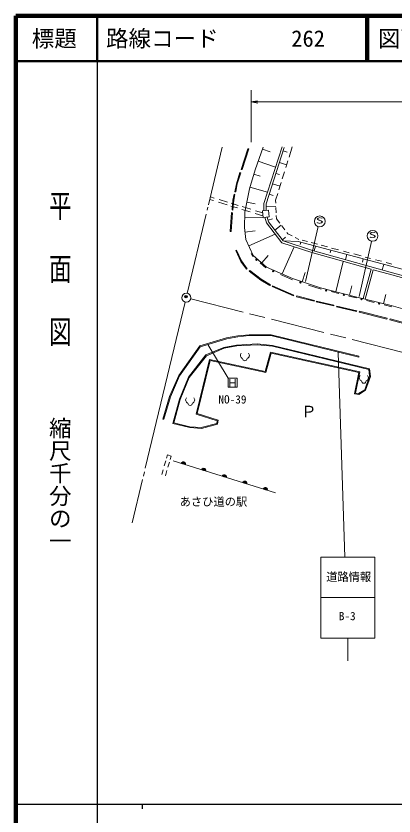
# Model space of a CAD drawing. Units: millimetres, scale not verified. Extents: x 40000 to 680000, y 20000 to 380000.
# Drawn here: x 40000 to 123963, y 202409 to 380000 of the extents above; entities that cross this region are included whole.
import ezdxf
from ezdxf.enums import TextEntityAlignment as Align

# ---------------------------------------------------------------- set-up
doc = ezdxf.new("R2010")
doc.units = ezdxf.units.MM
doc.header["$LTSCALE"] = 1000
doc.header["$PDMODE"] = 32
doc.header["$PDSIZE"] = 500
doc.linetypes.add('CHAIN', pattern=[18.5, 12, -1.5, 3.5, -1.5])
for name, color, linetype, lineweight in [('M-BGD', 7, 'Continuous', 13), ('M-BMK', 2, 'CHAIN', 13), ('M-BMK-SRVR', 3, 'Continuous', 13), ('M-STR-HTXT', 7, 'Continuous', 13), ('M-STR-STRC', 7, 'Continuous', 13), ('M-TTL', 7, 'Continuous', 13), ('M-TTL-BAND', 7, 'Continuous', 25), ('M-TTL-LINE', 7, 'Continuous', 50), ('M-TTL-TXT', 7, 'Continuous', 13)]:
    doc.layers.add(name, color=color, linetype=linetype, lineweight=lineweight)
doc.layers.add('M-OTRS', color=6, linetype='Continuous')
doc.styles.add('@ＭＳ ゴシック', font='')
doc.styles.add('ＭＳ ゴシック', font='')
doc.styles.get('@ＭＳ ゴシック').set_extended_font_data('@MS Gothic')
doc.styles.get('ＭＳ ゴシック').set_extended_font_data('MS Gothic')

# ---------------------------------------------------------------- blocks, each defined once
blk = doc.blocks.new('open_arrow')
at = {"color": 0, "linetype": 'Continuous', "lineweight": -2}
blk.add_lwpolyline([(7.5, 1.25), (0, 0), (7.5, -1.25)], dxfattribs=at)

msp = doc.modelspace()

# ---------------------------------------------------------------- linework, layer by layer
at = {"layer": 'M-BGD'}
for p, q in [((90033, 345955), (91502, 350542)), ((91692, 350481), (90224, 345894)), ((91502, 350542), (91692, 350481)), ((94893, 350887), (93096, 345837)), ((96458, 349856), (94743, 350466)), ((95072, 338405), (99109, 350928)), ((95573, 338328), (99585, 350775)), ((100218, 349752), (99346, 350033)), ((101356, 350927), (100658, 348689)), ((97654, 346413), (93790, 347788)), ((100118, 346958), (98520, 347473)), ((100403, 347874), (99926, 346344)), ((89743, 345273), (88968, 342758)), ((89934, 345214), (89162, 342708)), ((89934, 345214), (89743, 345273)), ((90224, 345894), (90033, 345955)), ((93096, 345837), (91857, 341624)), ((94225, 344449), (92810, 344865)), ((98532, 344784), (97736, 345040)), ((99643, 345436), (99155, 343872)), ((88968, 342758), (88605, 341002)), ((98643, 342230), (97001, 342759)), ((98900, 343056), (98388, 341415)), ((88801, 340962), (88605, 341002)), ((89162, 342708), (88801, 340962)), ((91857, 341624), (90847, 336422)), ((95871, 340882), (91976, 342028)), ((83863, 339019), (82995, 339287)), ((84023, 339598), (83171, 339860)), ((86983, 338686), (85124, 339259)), ((88424, 340441), (88160, 339126)), ((88620, 340401), (88358, 339099)), ((88620, 340401), (88424, 340441)), ((97151, 340140), (96250, 340431)), ((98132, 340593), (97668, 339105)), ((86912, 338080), (85005, 338668)), ((89169, 337385), (87756, 337820)), ((89313, 337969), (87774, 338443)), ((88160, 339126), (87996, 336939)), ((88358, 339099), (88195, 336924)), ((92132, 337101), (90261, 337677)), ((93138, 338295), (91281, 338655)), ((95085, 336799), (95072, 338405)), ((95584, 336846), (95573, 338328)), ((97729, 337679), (95578, 337662)), ((97668, 339105), (97697, 338422)), ((97738, 337465), (97789, 336275)), ((87599, 332182), (87857, 336350)), ((88056, 336338), (87799, 332169)), ((87857, 336350), (88056, 336338)), ((87996, 336939), (88195, 336924)), ((92033, 336503), (90195, 337069)), ((90847, 336422), (90749, 333048)), ((94862, 335632), (93133, 336164)), ((94802, 336278), (93198, 336772)), ((94756, 336768), (96090, 336893)), ((94896, 335274), (94756, 336768)), ((96090, 336893), (96230, 335400)), ((97813, 335716), (97846, 334959)), ((94901, 335225), (90816, 335344)), ((96230, 335400), (94896, 335274)), ((95291, 335312), (95655, 334068)), ((95655, 334068), (99052, 329669)), ((95798, 335359), (96108, 334299)), ((96940, 334958), (95996, 334682)), ((96108, 334299), (99354, 330096)), ((97846, 334959), (98587, 334003)), ((87799, 332169), (87599, 332182)), ((90749, 333048), (91056, 330384)), ((93144, 332303), (90865, 332040)), ((98919, 333576), (97509, 332486)), ((99035, 333426), (99739, 332519)), ((91056, 330384), (92658, 326834)), ((97564, 331596), (91703, 328952)), ((99877, 330895), (99163, 330344)), ((100184, 331946), (100406, 331659)), ((100406, 331659), (101325, 331187)), ((102001, 330839), (102816, 330420)), ((102816, 330420), (102840, 330414)), ((99052, 329669), (105697, 327481)), ((101802, 328764), (99142, 322735)), ((99354, 330096), (105843, 327959)), ((99354, 330096), (102675, 329917)), ((102675, 329917), (136757, 320870)), ((103125, 329260), (103259, 329763)), ((103586, 330215), (104751, 329906)), ((105545, 329695), (106955, 329321)), ((106213, 327856), (106491, 328904)), ((107807, 329094), (109192, 328726)), ((89000, 328020), (88818, 327937)), ((88818, 327937), (89916, 325516)), ((89000, 328020), (90090, 325617)), ((92601, 326603), (92265, 327295)), ((92658, 326834), (95654, 324274)), ((96024, 326840), (94601, 325175)), ((105697, 327481), (118862, 323802)), ((105843, 327959), (123615, 322993)), ((109776, 327392), (109935, 327990)), ((110084, 328489), (111597, 328087)), ((112711, 327792), (114010, 327447)), ((113177, 325910), (113480, 327049)), ((115032, 327175), (116646, 326746)), ((89916, 325516), (91189, 323772)), ((90090, 325617), (91350, 323890)), ((95482, 324104), (94201, 325215)), ((112702, 325524), (111006, 318799)), ((116928, 325328), (117128, 326081)), ((117579, 326498), (118705, 326199)), ((119822, 325903), (121186, 325540)), ((122249, 325258), (123512, 324923)), ((91350, 323890), (91189, 323772)), ((91923, 323513), (91801, 323355)), ((91801, 323355), (94352, 321381)), ((91923, 323513), (94464, 321548)), ((95654, 324274), (101390, 321743)), ((117123, 317272), (118874, 323799)), ((117557, 317156), (119309, 323682)), ((119316, 323675), (123481, 322512)), ((121356, 323625), (121687, 324871)), ((94464, 321548), (96513, 320352)), ((101388, 321429), (98763, 322618)), ((101390, 321743), (107612, 319655)), ((104246, 323043), (103564, 321013)), ((123481, 322512), (138184, 318468)), ((123615, 322993), (139440, 318641)), ((94352, 321381), (96412, 320179)), ((96513, 320352), (96412, 320179)), ((96879, 319945), (96959, 320128)), ((101603, 317871), (96879, 319945)), ((96959, 320128), (101684, 318054)), ((107806, 319357), (104953, 320278)), ((114632, 320103), (114106, 318017)), ((101684, 318054), (101603, 317871)), ((107612, 319655), (115096, 317768)), ((111730, 318382), (109986, 318815)), ((122111, 318146), (121628, 316170)), ((102327, 317661), (102375, 317855)), ((106236, 316681), (102327, 317661)), ((102375, 317855), (106285, 316875)), ((106285, 316875), (106236, 316681)), ((106679, 316527), (106723, 316722)), ((110565, 315630), (106679, 316527)), ((106723, 316722), (110610, 315825)), ((115654, 317407), (113910, 317840)), ((115096, 317768), (123298, 315762)), ((119578, 316432), (117834, 316865)), ((110610, 315825), (110565, 315630)), ((111216, 315418), (111261, 315613)), ((115647, 314392), (111216, 315418)), ((111261, 315613), (115692, 314587)), ((115692, 314587), (115647, 314392)), ((116219, 314265), (116269, 314459)), ((116269, 314459), (122425, 312899)), ((123502, 315456), (121758, 315890)), ((123298, 315762), (150057, 308058)), ((122376, 312705), (116219, 314265)), ((122425, 312899), (122376, 312705)), ((123071, 312557), (123123, 312750)), ((123123, 312750), (128063, 311408)), ((128010, 311215), (123071, 312557)), ((89280, 308983), (91765, 309247)), ((89308, 308785), (91776, 309047)), ((91765, 309247), (96664, 309252)), ((91776, 309047), (96640, 309052)), ((96640, 309052), (116116, 304263)), ((96664, 309252), (116164, 304457)), ((80815, 306755), (86765, 308559)), ((80939, 306584), (86811, 308364)), ((86765, 308559), (89280, 308983)), ((86811, 308364), (89308, 308785)), ((76154, 300196), (80815, 306755)), ((76329, 300097), (80939, 306584)), ((82154, 304748), (86194, 306429)), ((82279, 304584), (86251, 306236)), ((86194, 306429), (89009, 306948)), ((86251, 306236), (89033, 306749)), ((89009, 306948), (93567, 307188)), ((89033, 306749), (93563, 306988)), ((93563, 306988), (96952, 306672)), ((93567, 307188), (96985, 306869)), ((96952, 306672), (118350, 301526)), ((96985, 306869), (118531, 301688)), ((78310, 299843), (82154, 304748)), ((78485, 299741), (82279, 304584)), ((83018, 303761), (79992, 291626)), ((95323, 301063), (83018, 303761)), ((96523, 305364), (95323, 301063)), ((96664, 305128), (95465, 300827)), ((116404, 301000), (96523, 305364)), ((116167, 300847), (96664, 305128)), ((116164, 304457), (116116, 304263)), ((83165, 303524), (80231, 291761)), ((95465, 300827), (83165, 303524)), ((74126, 295498), (76154, 300196)), ((115162, 296095), (116167, 300847)), ((115404, 296275), (116404, 301000)), ((118350, 301526), (118544, 300012)), ((118531, 301688), (118748, 299990)), ((74315, 295429), (76329, 300097)), ((76294, 294961), (78310, 299843)), ((76484, 294896), (78485, 299741)), ((89095, 299572), (89097, 297572)), ((118544, 300012), (117490, 297049)), ((118748, 299990), (117655, 296914)), ((117490, 297049), (116103, 296215)), ((117655, 296914), (116151, 296010)), ((72652, 290530), (74126, 295498)), ((72843, 290473), (74315, 295429)), ((74816, 289563), (76294, 294961)), ((75063, 289708), (76484, 294896)), ((116151, 296010), (115162, 296095)), ((116103, 296215), (115404, 296275)), ((79992, 291626), (84707, 290167)), ((80231, 291761), (84941, 290304)), ((72652, 290530), (72843, 290473)), ((78601, 288621), (74816, 289563)), ((78632, 288819), (75063, 289708)), ((84578, 289563), (81161, 288653)), ((84707, 290167), (84578, 289563)), ((84941, 290304), (84748, 289401)), ((81181, 288452), (78601, 288621)), ((81161, 288653), (78632, 288819)), ((84748, 289401), (81181, 288452)), ((73432, 281814), (73650, 282558)), ((73650, 282558), (74444, 282273)), ((72943, 280145), (73264, 281240)), ((74070, 280987), (73742, 279859)), ((74444, 282273), (74233, 281549)), ((74878, 281243), (97620, 274120)), ((72386, 278242), (72686, 279266)), ((73525, 279113), (73179, 277925))]:
    msp.add_line(p, q, dxfattribs=at)
for centre, radius in [((93401, 325909), 150), ((93401, 325909), 100), ((93401, 325909), 50), ((97122, 323361), 150), ((97122, 323361), 100), ((97122, 323361), 50), ((103171, 320853), 150), ((103171, 320853), 100), ((103171, 320853), 50), ((108896, 319086), 150), ((108896, 319086), 100), ((108896, 319086), 50), ((112820, 318111), 150), ((112820, 318111), 100), ((112820, 318111), 50), ((116744, 317136), 150), ((116744, 317136), 100), ((116744, 317136), 50), ((120668, 316161), 150), ((120668, 316161), 100), ((120668, 316161), 50)]:
    msp.add_circle(centre, radius, dxfattribs=at)
for centre, radius, start, end in [((90564, 304674), 727, 135.85168, 252.33282), ((90844, 303981), 500, 180.056, 0.05584), ((91121, 304674), 727, 287.77902, 44.26016), ((116979, 299682), 727, 135.85168, 252.33282), ((117536, 299682), 727, 287.77902, 44.26016), ((117258, 298989), 500, 180.056, 0.05584), ((78409, 294756), 727, 135.85168, 252.33282), ((78966, 294757), 727, 287.77902, 44.26016), ((78688, 294063), 500, 180.056, 0.05584), ((77152, 280531), 500, 342.60873, 162.60873), ((77152, 280531), 500, 342.60873, 162.60873), ((77152, 280531), 450, 342.60873, 162.60873), ((77152, 280531), 400, 342.60873, 162.60873), ((77152, 280531), 350, 342.60873, 162.60873), ((77152, 280531), 300, 342.60873, 162.60873), ((77152, 280531), 250, 342.60873, 162.60873), ((77152, 280531), 200, 342.60873, 162.60873), ((77152, 280531), 150, 342.60873, 162.60873), ((77152, 280531), 100, 342.60873, 162.60873), ((77152, 280531), 50, 342.60873, 162.60873), ((81701, 279106), 500, 342.60873, 162.60873), ((81701, 279106), 500, 342.60873, 162.60873), ((81701, 279106), 450, 342.60873, 162.60873), ((81701, 279106), 400, 342.60873, 162.60873), ((81701, 279106), 350, 342.60873, 162.60873), ((81701, 279106), 300, 342.60873, 162.60873), ((81701, 279106), 250, 342.60873, 162.60873), ((81701, 279106), 200, 342.60873, 162.60873), ((81701, 279106), 150, 342.60873, 162.60873), ((81701, 279106), 100, 342.60873, 162.60873), ((81701, 279106), 50, 342.60873, 162.60873), ((86249, 277681), 500, 342.60873, 162.60873), ((86249, 277681), 500, 342.60873, 162.60873), ((86249, 277681), 450, 342.60873, 162.60873), ((86249, 277681), 400, 342.60873, 162.60873), ((86249, 277681), 350, 342.60873, 162.60873), ((86249, 277681), 300, 342.60873, 162.60873), ((86249, 277681), 250, 342.60873, 162.60873), ((86249, 277681), 200, 342.60873, 162.60873), ((86249, 277681), 150, 342.60873, 162.60873), ((86249, 277681), 100, 342.60873, 162.60873), ((86249, 277681), 50, 342.60873, 162.60873), ((90797, 276257), 500, 342.60873, 162.60873), ((90797, 276257), 500, 342.60873, 162.60873), ((90797, 276257), 450, 342.60873, 162.60873), ((90797, 276257), 400, 342.60873, 162.60873), ((90797, 276257), 350, 342.60873, 162.60873), ((90797, 276257), 300, 342.60873, 162.60873), ((90797, 276257), 250, 342.60873, 162.60873), ((90797, 276257), 200, 342.60873, 162.60873), ((90797, 276257), 150, 342.60873, 162.60873), ((90797, 276257), 100, 342.60873, 162.60873), ((90797, 276257), 50, 342.60873, 162.60873), ((95346, 274832), 500, 342.60873, 162.60873), ((95346, 274832), 500, 342.60873, 162.60873), ((95346, 274832), 450, 342.60873, 162.60873), ((95346, 274832), 400, 342.60873, 162.60873), ((95346, 274832), 350, 342.60873, 162.60873), ((95346, 274832), 300, 342.60873, 162.60873), ((95346, 274832), 250, 342.60873, 162.60873), ((95346, 274832), 200, 342.60873, 162.60873), ((95346, 274832), 150, 342.60873, 162.60873), ((95346, 274832), 100, 342.60873, 162.60873), ((95346, 274832), 50, 342.60873, 162.60873)]:
    msp.add_arc(centre, radius, start, end, dxfattribs=at)
at = {"layer": 'M-BMK'}
msp.add_line((78808, 317201), (173803, 293249), dxfattribs=at)
at = {"layer": 'M-BMK-SRVR'}
for p, q in [((85809, 350848), (82752, 338115)), ((82612, 337532), (82452, 336866)), ((82244, 335997), (78026, 318429)), ((77556, 316469), (68710, 279624)), ((68522, 278840), (68290, 277874)), ((68108, 277116), (65789, 267456))]:
    msp.add_line(p, q, dxfattribs=at)
msp.add_circle((77832, 317447), 1000, dxfattribs=at)
at = {"layer": 'M-OTRS'}
msp.add_point((77784, 317691), dxfattribs=at)
at = {"layer": 'M-STR-STRC'}
for p, q in [((107124, 333261), (104330, 321041)), ((118987, 329957), (116193, 317737)), ((113008, 259888), (111570, 305317)), ((119705, 259894), (107705, 259883)), ((107723, 241883), (107705, 259883)), ((119723, 241894), (119705, 259894)), ((119714, 250894), (107714, 250883)), ((119723, 241894), (107723, 241883)), ((113728, 236889), (113723, 241889))]:
    msp.add_line(p, q, dxfattribs=at)
for centre in [(107468, 334411), (119206, 331197)]:
    msp.add_circle(centre, 1200, dxfattribs=at)
at = {"layer": 'M-TTL', "color": 2, "lineweight": 140}
for p, q in [((40000, 380000), (40000, 20000)), ((680000, 380000), (40000, 380000))]:
    msp.add_line(p, q, dxfattribs=at)
at = {"layer": 'M-TTL-BAND'}
for p, q in [((58000, 370000), (58000, 20000)), ((40000, 205000), (579000, 205000)), ((68000, 205000), (68000, 204000))]:
    msp.add_line(p, q, dxfattribs=at)
at = {"layer": 'M-TTL-LINE'}
for p, q in [((58000, 380000), (58000, 370000)), ((117750, 380000), (117750, 370000)), ((118250, 380000), (118250, 370000)), ((40000, 370000), (680000, 370000))]:
    msp.add_line(p, q, dxfattribs=at)
at = {"layer": 'M-TTL-TXT'}
for p, q in [((92240, 351987), (92229, 363531)), ((92232, 360915), (172030, 360993)), ((87095, 299570), (82642, 307100)), ((87095, 299570), (89095, 299572)), ((87097, 297570), (87095, 299570)), ((87485, 299360), (87487, 297760)), ((87486, 298560), (88686, 298561)), ((88685, 299361), (88687, 297761)), ((89097, 297572), (87097, 297570))]:
    msp.add_line(p, q, dxfattribs=at)

# ---------------------------------------------------------------- block references
at = {"layer": 'M-TTL-TXT', "xscale": 193, "yscale": 193, "rotation": 0.1}
msp.add_blockref('open_arrow', (92232, 360915), dxfattribs=at)

# ---------------------------------------------------------------- texts
at = {"layer": 'M-BGD', "style": 'ＭＳ ゴシック'}
msp.add_text('Ｐ', height=2566, rotation=0.056, dxfattribs=at).set_placement((103293, 293479), align=Align.TOP_LEFT)
at = {"layer": 'M-STR-HTXT', "style": 'ＭＳ ゴシック'}
msp.add_text('あさひ道の駅', height=1833, rotation=0.056, dxfattribs=at).set_placement((76355, 273079), align=Align.TOP_LEFT)
at = {"layer": 'M-STR-STRC', "style": 'ＭＳ ゴシック', "width": 2}
for p in [(106550, 333547), (118289, 330334)]:
    msp.add_text('S', height=1320, rotation=0.056, dxfattribs=at).set_placement(p, align=Align.BOTTOM_LEFT)
at = {"layer": 'M-STR-STRC', "style": 'ＭＳ ゴシック'}
for s, p in [('道路情報', (108899, 254017)), ('B-3', (111706, 245321))]:
    msp.add_text(s, height=1833, rotation=0.056, dxfattribs=at).set_placement(p, align=Align.BOTTOM_LEFT)
at = {"layer": 'M-TTL-BAND', "style": '@ＭＳ ゴシック', "width": 1.4}
msp.add_text('平  面  図', height=3666, rotation=270, dxfattribs=at).set_placement((49777, 306475), align=Align.MIDDLE_RIGHT)
at = {"layer": 'M-TTL-BAND', "style": '@ＭＳ ゴシック'}
msp.add_text('縮尺千分の一', height=3666, rotation=270, dxfattribs=at).set_placement((49777, 261030), align=Align.MIDDLE_RIGHT)
at = {"layer": 'M-TTL-TXT', "style": 'ＭＳ ゴシック'}
msp.add_text('標題', height=3666, dxfattribs=at).set_placement((48500, 375000), align=Align.MIDDLE_CENTER)
for s, p in [('路線コード', (60000, 375000)), ('262', (101142, 375000)), ('図面コード', (120380, 375000))]:
    msp.add_text(s, height=3666, dxfattribs=at).set_placement(p, align=Align.MIDDLE_LEFT)
msp.add_text('NO-39', height=1833, rotation=0.056, dxfattribs=at).set_placement((84966, 293423), align=Align.BOTTOM_LEFT)

doc.saveas('drawing.dxf')
